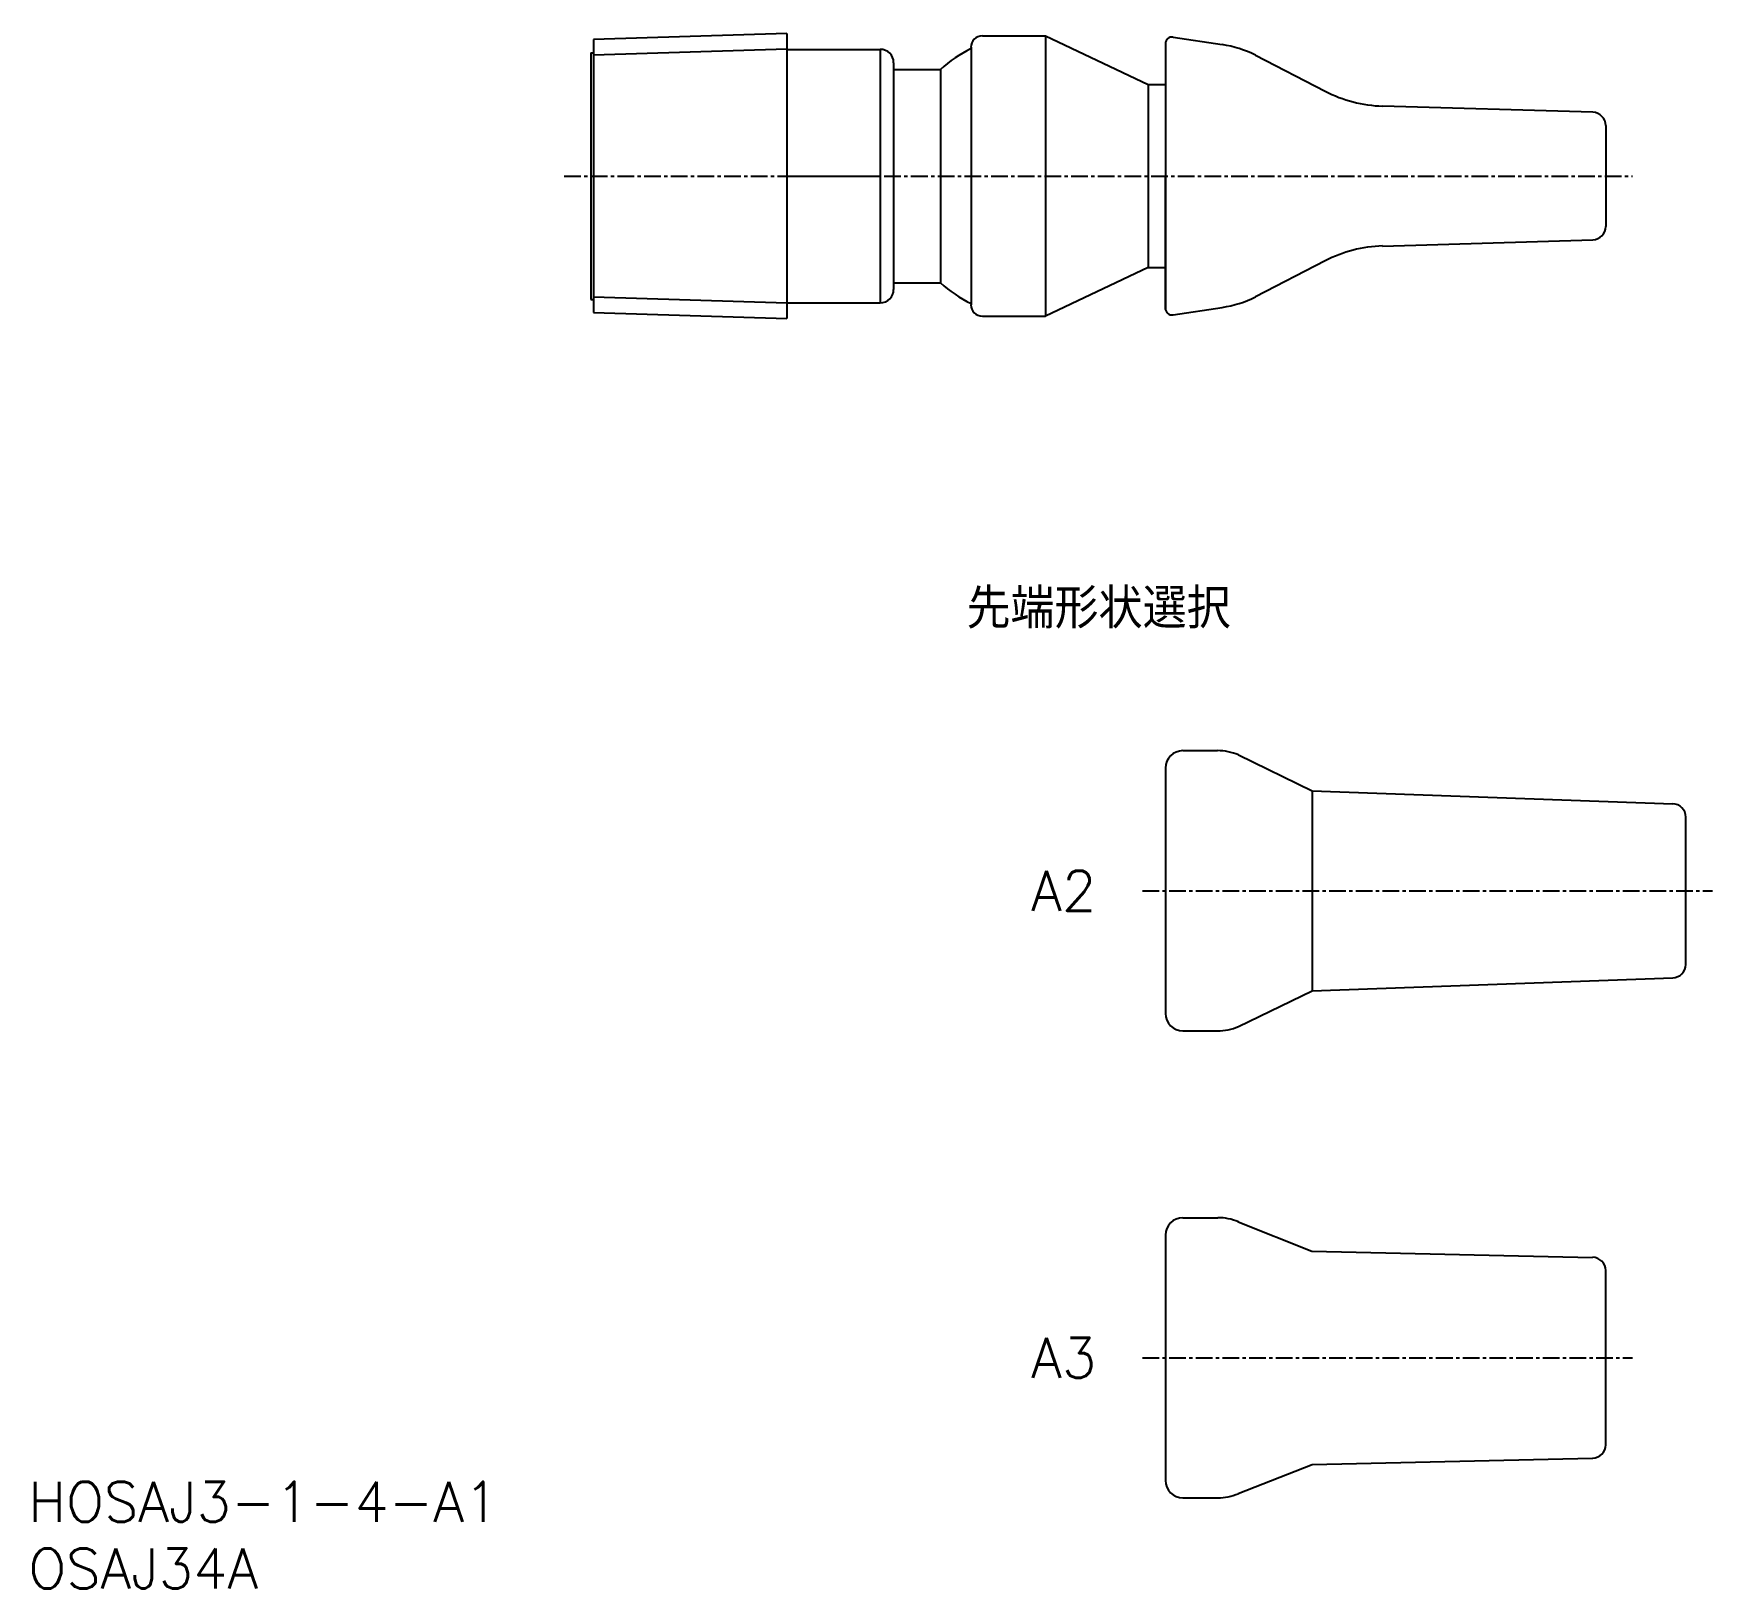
# Model space of a CAD drawing. Extents: x 68 to 194, y 46 to 162.
import ezdxf
from ezdxf.enums import TextEntityAlignment as Align

# ---------------------------------------------------------------- set-up
doc = ezdxf.new("R2010")
doc.units = 0
doc.linetypes.add('CENTER', pattern=[2, 1.25, -0.25, 0.25, -0.25])
doc.layers.get('0').update_dxf_attribs({"linetype": 'CONTINUOUS'})
doc.layers.add('CENTER', color=1, linetype='CENTER')
doc.styles.get("Standard").update_dxf_attribs({"font": 'txt.shx', "bigfont": 'extfont.shx'})

msp = doc.modelspace()

# ---------------------------------------------------------------- linework, layer by layer
at = {"color": 7, "linetype": 'CONTINUOUS'}
for p, q in [((124.15, 162.03), (109.65, 161.58)), ((109.65, 161.58), (109.65, 141.13)), ((124.15, 162.03), (124.15, 140.68)), ((138.8, 161.85), (143.52, 161.85)), ((143.52, 161.85), (143.52, 140.85)), ((143.52, 161.85), (151.23, 158.21)), ((152.52, 161.36), (152.52, 141.35)), ((152.52, 161.27), (152.52, 141.44)), ((153.1, 161.77), (156.78, 161.2)), ((109.45, 160.6), (109.65, 160.6)), ((109.45, 160.6), (109.45, 142.1)), ((124.15, 160.85), (124.15, 141.85)), ((124.15, 160.85), (131.15, 160.85)), ((131.15, 160.85), (131.15, 141.85)), ((132.15, 159.85), (132.15, 142.85)), ((137.95, 161), (137.95, 141.71)), ((159.28, 160.41), (164.5, 157.71)), ((132.15, 159.35), (135.65, 159.35)), ((135.65, 159.35), (135.65, 143.35)), ((137.95, 159.55), (137.95, 143.16)), ((151.23, 158.21), (151.23, 144.5)), ((151.23, 158.21), (152.52, 158.21)), ((184.55, 156.13), (168.8, 156.6)), ((185.52, 155.13), (185.52, 147.58)), ((124.15, 151.35), (131.15, 151.35)), ((152.52, 141.35), (152.52, 151.35)), ((168.8, 146.11), (184.55, 146.58)), ((164.5, 145), (159.28, 142.3)), ((151.23, 144.5), (143.52, 140.85)), ((151.23, 144.5), (152.52, 144.5)), ((132.15, 143.35), (135.65, 143.35)), ((109.45, 142.1), (109.65, 142.1)), ((109.65, 141.13), (124.15, 140.68)), ((124.15, 141.85), (131.15, 141.85)), ((153.1, 140.94), (156.78, 141.51)), ((138.8, 140.85), (143.52, 140.85)), ((191.52, 92.27), (191.52, 103.31)), ((185.52, 56.27), (185.52, 69.32))]:
    msp.add_line(p, q, dxfattribs=at)
at = {"color": 3, "linetype": 'CONTINUOUS'}
for p, q in [((124.15, 160.87), (109.65, 160.42)), ((109.65, 142.29), (124.15, 141.84))]:
    msp.add_line(p, q, dxfattribs=at)
for p, q in [((153.83, 108.29), (156.43, 108.29)), ((152.52, 106.98), (152.52, 88.6)), ((152.52, 106.98), (152.52, 88.6)), ((152.52, 106.98), (152.52, 88.6)), ((157.99, 107.97), (163.52, 105.29)), ((163.52, 105.29), (190.54, 104.31)), ((163.52, 105.29), (163.52, 90.29)), ((163.52, 90.29), (190.54, 91.27)), ((157.99, 87.61), (163.52, 90.29)), ((153.83, 87.29), (156.43, 87.29)), ((153.83, 73.29), (156.44, 73.29)), ((152.52, 71.98), (152.52, 53.6)), ((152.52, 71.98), (152.52, 53.6)), ((152.52, 71.98), (152.52, 53.6)), ((152.52, 71.98), (152.52, 53.6)), ((157.98, 72.98), (163.5, 70.79)), ((163.5, 70.79), (184.54, 70.31)), ((157.98, 52.61), (163.52, 54.79)), ((163.52, 54.79), (184.54, 55.27)), ((153.83, 52.29), (156.44, 52.29))]:
    msp.add_line(p, q)
at = {"color": 7, "linetype": 'CONTINUOUS'}
for centre, radius, start, end in [((138.8, 161), 0.857, 90, 180), ((153.02, 161.27), 0.5, 81.2538, 180), ((155.48, 152.73), 8.57, 63.7136, 81.2538), ((131.15, 159.85), 1, 0, 90), ((142.76, 151.35), 10.7, 116.7164, 131.6391), ((169.09, 166.59), 10, 242.6457, 268.3112), ((184.52, 155.13), 1, 0, 88.3112), ((184.52, 147.58), 1, 271.6888, 0), ((169.09, 136.12), 10, 91.6888, 117.3543), ((131.15, 142.85), 1, 270, 0), ((142.76, 151.35), 10.7, 228.3609, 243.2836), ((155.48, 149.98), 8.57, 278.7462, 296.2864), ((138.8, 141.71), 0.857, 180, 270), ((153.02, 141.44), 0.5, 180, 278.7462), ((190.52, 103.31), 1, 360, 88.8338), ((190.52, 92.27), 1, 271.1662, 0), ((184.52, 69.32), 1, 0, 88.638), ((184.52, 56.27), 1, 271.3639, 0)]:
    msp.add_arc(centre, radius, start, end, dxfattribs=at)
for centre, radius, start, end in [((153.83, 106.98), 1.31, 90, 180), ((156.43, 104.35), 3.94, 66.68, 90), ((153.83, 88.6), 1.31, 180, 270), ((156.43, 91.23), 3.94, 270, 293.32), ((153.83, 71.98), 1.31, 90, 180), ((156.44, 69.35), 3.94, 66.9109, 90), ((153.83, 53.6), 1.31, 180, 270), ((156.44, 56.23), 3.94, 270, 293.0389)]:
    msp.add_arc(centre, radius, start, end)
at = {"layer": 'CENTER', "color": 1, "linetype": 'CENTER'}
for p, q in [((107.45, 151.35), (187.52, 151.35)), ((150.8, 97.79), (193.52, 97.79)), ((150.8, 62.79), (187.52, 62.79))]:
    msp.add_line(p, q, dxfattribs=at)

# ---------------------------------------------------------------- texts
at = {"color": 7, "linetype": 'CONTINUOUS'}
for s, p in [('先端形状選択', (137.61, 118.95)), ('A2', (142.45, 97.79)), ('A3', (142.45, 62.79)), ('HOSAJ3-1-4-A1', (67.3, 52)), ('OSAJ34A', (67.3, 47))]:
    msp.add_text(s, height=3, dxfattribs=at).set_placement(p, align=Align.MIDDLE_LEFT)

doc.saveas('drawing.dxf')
